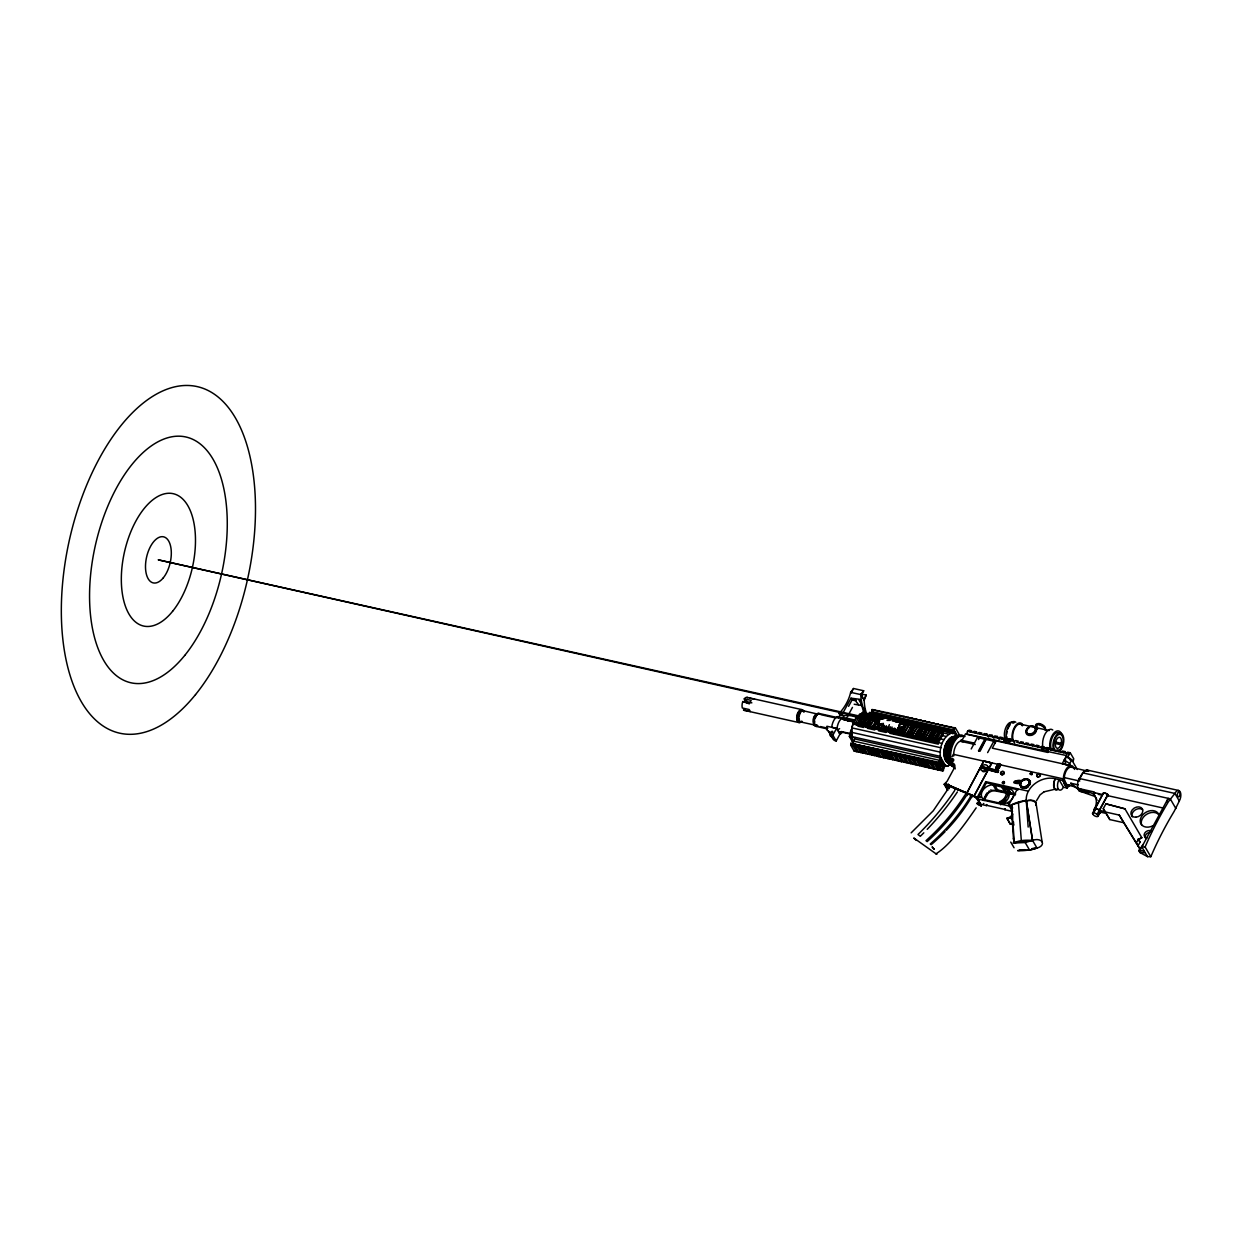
<?xml version="1.0" encoding="UTF-8"?>
<svg xmlns="http://www.w3.org/2000/svg" width="1243" height="1243" viewBox="0 0 1243 1243"><rect width="100%" height="100%" fill="white"/><g stroke="black" fill="none" stroke-linecap="round" stroke-linejoin="round"><path stroke-width="1.5" d="M799.917 722.525L802.232 721.639L799 722.571C794.712 719.775 796.81 710.514 801.782 709.598L804.361 711.726L802.605 709.986M817.832 713.435C812.767 714.943 810.995 723.768 815.967 726.363L816.884 726.316L815.828 725.29L799.87 721.779L798.659 717.351L800.601 711.959L803.04 710.685L818.205 714.243L819.572 713.762L818.749 713.389L816.667 713.964L818.749 713.389L854.531 721.375M815.144 725.974L813.761 720.94L816.884 713.933L815.843 714.399M853.242 743.236C848.938 733.121 852.03 715.176 864.258 712.814L953.303 732.686L957.141 735.747M950.926 764.756L946.125 766.185C935.062 758.929 940.438 735.079 953.303 732.686M1080.089 778.724A9.136 4.692 -77.4 0 1 1086.615 770.66L1087.687 771.173L1071.155 767.211A9.136 4.692 -77.4 0 0 1064.288 777.605L1064.63 781.831L1066.199 784.535C1076.889 786.384 1079.825 790.346 1079.297 791.263M860.638 715.719L860.669 713.824L883.773 718.982M901.998 724.607L902.03 722.711M902.34 724.436L902.061 722.09L895.193 721.468M860.669 713.824L854.904 724.436L937.315 742.848L938.372 742.724L943.049 734.131L943.08 732.236L901.828 723.69M1103.194 793.671L1092.504 813.326L1093.56 815.128A3.154 1.321 28.5 0 0 1098.144 816.154L1100.335 812.114L1099.294 810.312A3.154 1.321 28.5 0 0 1094.71 809.286L1094.353 809.209A19.267 14.465 -30.2 0 0 1093.591 794.199L1094.415 792.677L1102.712 794.541M1102.743 793.873L1094.461 810.016M1094.71 809.286L1095.238 810.591M1098.144 816.154L1097.087 814.351A3.154 1.321 28.5 0 0 1092.504 813.326M856.38 751.627L852.916 745.676L852.993 743.842L857.406 751.425L854.174 751.129L850.725 745.178L850.787 743.345L940.05 762.534L943.623 768.671L943.375 770.629L940.112 770.334L936.616 764.336L936.709 762.534L940.252 768.609M860.824 752.605L857.375 746.67L857.437 744.837L861.865 752.419L858.633 752.108L855.168 746.173L855.246 744.339L857.017 747.385M865.299 753.6L861.85 747.664L861.927 745.831L866.34 753.429L863.046 753.103L859.581 747.167L859.659 745.334L863.186 751.394M869.851 754.656L866.371 748.674L866.433 746.841L870.861 754.439L867.598 754.159L864.118 748.177L864.18 746.344M895.939 753.429L895.877 755.262L899.357 761.244L900.352 761.027L876.719 756.195L873.239 750.213L873.301 748.379L877.713 755.962L872.135 755.169L868.655 749.187L868.733 747.354M874.388 755.666L870.892 749.684L870.97 747.851L875.383 755.449M878.91 756.692L875.429 750.71L875.507 748.861L879.92 756.459M883.509 757.717L880.028 751.735L880.091 749.886L884.519 757.484L881.24 757.205L877.76 751.223L877.838 749.389L879.593 752.419M887.984 758.712L884.503 752.73L884.565 750.896L888.978 758.479L885.777 758.214L882.297 752.233L882.375 750.399L885.902 756.474M892.552 759.737L889.071 753.755L889.149 751.922L893.562 759.504L890.314 759.224L886.834 753.258L886.896 751.409M897.089 760.747L893.608 754.765L893.67 752.932L898.083 760.514L894.789 760.234L891.309 754.252L891.386 752.419M902.62 761.524L901.626 761.757L898.145 755.775L898.207 753.942L902.62 761.524L922.99 766.076L921.218 763.047M906.178 762.782L902.698 756.801L902.76 754.952L907.188 762.549L903.956 762.27L900.476 756.303L900.538 754.454M910.777 763.808L907.297 757.826L907.359 755.977L911.787 763.575L908.509 763.311L905.013 757.313L905.09 755.48M915.221 764.802L911.74 758.82L911.803 756.971L916.231 764.569L913.015 764.305L909.519 758.323L909.596 756.474M919.773 765.812L916.277 759.83L916.355 757.997L920.768 765.579L917.505 765.315L914.025 759.318L914.087 757.484M938.869 769.619L937.875 769.868L934.394 763.87L934.456 762.037L938.869 769.619L926.486 767.319L922.99 761.322L923.067 759.489L927.48 767.086L921.995 766.309L918.515 760.328L918.577 758.494M924.264 766.822L920.783 760.825L920.845 758.991L925.258 766.589M928.785 767.832L925.289 761.835L925.351 760.001L929.78 767.599M933.322 768.842L929.826 762.86L929.904 761.011L934.316 768.609L931.007 768.329L927.511 762.332L927.589 760.498M937.875 769.868L935.637 769.37L932.141 763.373L932.219 761.539M1020.534 782.515C1024.667 777.124 1003.614 783.525 1020.301 783.618A5.05 3.791 -30.2 0 0 1023.005 787.378A5.05 3.791 -30.2 0 0 1028.66 785.094L1030.121 784.504L1030.105 783.059M895.411 721.826L902.371 722.54M901.02 723.084L902.061 722.09M942.365 770.846L938.869 764.833L940.05 762.534M1007.094 818.702L1007.141 818.003A5.578 4.071 -48.5 0 0 1012.719 813.73L1012.222 819.696A6.231 3.667 -39.6 0 0 1007.094 818.702L1010.248 824.125A6.231 5.392 -14.9 0 1 1013.542 824.435M1010.248 824.125L1007.141 818.003M909.767 728.196L911.414 725.166L905.65 735.778L908.12 731.226M907.949 734.442L907.778 736.244L913.543 725.632L907.949 734.442L905.821 733.976M910.031 734.908L909.86 736.711L915.625 726.098L914.584 726.534L910.031 734.908L912.098 735.374L917.707 726.565L911.942 737.177L912.098 735.374M919.836 727.046L914.071 737.658L918.189 730.076M920.892 727.947L916.184 738.124L921.949 727.512L910.373 725.601M918.422 736.788L918.266 738.591L924.031 727.978L922.974 728.414L918.422 736.788L920.55 737.254L926.144 728.445L920.379 739.057L920.55 737.254M922.617 737.721L922.461 739.523L928.226 728.911L927.169 729.346L922.617 737.721L924.761 738.202L930.37 729.392L924.606 740.005L924.761 738.202M932.452 729.859L926.688 740.471L931.629 731.381M929.003 739.15L928.847 740.952L934.612 730.34L929.003 739.15L926.843 738.668M931.178 739.632L931.007 741.434L936.771 730.822L935.73 731.257L931.178 739.632L933.275 740.098L938.869 731.288L933.105 741.9L933.275 740.098M997.803 767.568L997.135 770.303C992.163 767.009 1004.95 759.287 997.337 766.822M996.156 769.355L997.461 769.448L998.362 766.558L997.399 766.341M867.614 725.415L867.428 727.233L873.192 716.621L872.151 717.056L867.614 725.415L869.712 725.896L875.305 717.102L869.541 727.714L869.712 725.896M877.434 717.568L871.685 728.18L873.332 725.151M873.938 726.829L873.767 728.647L879.531 718.034L873.938 726.829L871.856 726.363M879.749 720.629L875.942 729.144L879.236 723.069M879.997 724.436L878.009 729.594L881.303 723.535M883.089 723.255L880.184 730.092L883.478 724.016M884.286 725.399L882.297 730.558L884.767 726.005M886.414 725.865L884.426 731.039L886.896 726.487M889.382 724.653L886.477 731.49L888.947 726.937M890.656 726.813L888.667 731.972L890.314 728.942M890.749 732.453L890.936 730.635L888.838 730.169M892.847 732.919L893.018 731.102L895.162 731.568L894.991 733.386M900.01 727.031L897.104 733.867L899.575 729.315M899.404 732.515L899.233 734.333L904.997 723.721L899.404 732.515L897.291 732.049M901.579 733.013L901.408 734.831L907.172 724.218L906.116 724.638L901.579 733.013L903.661 733.479L909.255 724.685L903.49 735.297L903.661 733.479M895.333 728.864L893.111 729.936M983.85 803.584L983.368 803.6M1002.511 783.106C1005.028 779.175 1004.453 785.7 1002.324 782.484C1005.043 778.74 1005.323 786.213 1002.355 782.997M1008.99 803.351L1007.809 803.522L1009.207 803.584M1030.4 774.187L1032.265 773.053M898.285 728.118L896.467 731.474L897.26 733.805L896.187 733.929L890.594 732.686L892.163 727.062M935.404 740.533L935.218 742.382L940.967 731.77L939.957 732.143L935.404 740.533L937.502 740.999L943.08 732.236M937.315 742.848L937.502 740.999M1004.282 739.057L1005.571 738.342L1003.691 741.061L1003.94 739.103L1005.354 738.233L1013.045 739.973L1014.785 742.972M1009.891 740.315L1009.3 742.32L1009.953 739.694C1013.356 740.408 1004.779 740.005 1003.94 739.103M1042.395 747.354L1049.014 748.395L1047.352 751.223L1041.743 749.98L1042.395 747.354L1049.232 748.504L1045.223 748.177M844.789 718.563L842.257 714.212L851.004 698.178L859.985 699.327L863.326 710.98L856.971 724.902L862.72 714.29L861.679 714.725M998.067 767.428C996.513 770.147 1003.909 764.041 997.88 764.336M859.286 723.488L859.068 725.368L864.833 714.756L863.792 715.191L859.286 723.488L861.337 723.939L866.884 715.222L861.135 725.834L861.337 723.939M863.403 724.405L863.201 726.285L868.966 715.673L867.909 716.108L863.403 724.405L865.532 724.871L871.079 716.154L865.314 726.767L865.532 724.871M996.171 770.101L997.259 768.065C994.447 767.506 998.533 765.377 996.964 768.003M873.456 714.616L871.669 711.54L871.918 709.582L874.994 709.846L873.969 710.048M954.08 729.952L955.339 727.776L958.835 733.774L958.741 735.576L957.654 736.089L954.08 729.952L871.669 711.54M1041.743 749.98L1042.333 747.975M1047.352 751.223L1048.004 748.612M1013.402 838.435L1014.148 840.548L1013.231 843.065L1025.18 842.536L1032.56 840.439A6.728 4.273 -8.9 0 1 1042.1 841.884L1035.932 802.45M1073.16 761.462L1073.734 758.774L1070.239 752.776L1067.659 752.201L1066.152 753.289M970.053 731.832L971.56 730.744L969.027 730.169L967.52 731.257L966.681 734.318L1047.989 752.466M1070.239 752.776L1067.892 756.925L1066.587 756.63M1060.838 744.728L1061.242 743.33A5.64 2.89 -77.4 0 0 1059.937 737.394A5.64 2.89 -77.4 0 0 1055.96 740.844L1055.556 742.257A5.64 2.89 -77.4 0 0 1056.861 748.177A5.64 2.89 -77.4 0 0 1060.838 744.728L1055.214 743.469M913.916 838.062L935.995 853.786C950.103 845.24 965.5 823.239 976.175 807.826M1014.832 781.629L1021.093 782.018L1021.125 781.132A5.05 3.791 -30.2 0 1 1026.78 778.848A5.05 3.791 -30.2 0 1 1029.468 782.608L1029.686 782.981A5.05 3.791 -30.2 0 0 1026.998 779.237A5.05 3.791 -30.2 0 0 1021.342 781.521L1021.311 781.21A4.786 3.589 -30.2 0 1 1026.128 779.004A4.786 3.589 -30.2 0 1 1029.266 781.614L1029.841 783.82L1027.386 785.483A4.786 3.589 -30.2 0 1 1022.367 786.664A4.786 3.589 -30.2 0 1 1020.332 783.23L1021.125 781.132M911.15 832.857L933.229 810.824L947.29 790.097M866.682 713.917A71.721 53.806 -30.2 0 1 864.18 700.353L866.2 695.101L861.135 693.967M1036.444 800.834L1040.034 794.883L1044.027 791.822M981.38 767.879L981.053 768.687L980.634 767.956L997.787 772.416L998.424 770.489L981.597 766.729L980.913 767.537L997.787 772.416M977.806 804.47L981.286 805.992L976.423 797.043L946.684 784.426L949.186 788.715M1150.8 856.738A374.283 280.794 -30.2 0 1 1174.169 811.353L1179.312 801.02A6.65 3.418 -77.4 0 0 1180.12 791.667A6.65 3.418 -77.4 0 0 1174.899 793.438L1168.498 801.611A374.283 280.794 -30.2 0 0 1145.114 846.98L1150.8 856.738L1147.507 856.645L1139.893 852.496L1138.837 850.694L1143.14 844.463M1020.301 783.618L1020.783 781.94M950.538 785.638C946.778 786.524 948.642 787.876 950.382 785.933A1.849 1.383 -30.2 0 0 949.434 786.244L949.264 786.353M952.045 756.832L953.365 754.33L1063.573 778.941L1068.001 786.539L1067.178 788.046L1063.464 787.223A6.65 3.418 -77.4 0 1 1058.244 788.979A6.65 3.418 -77.4 0 1 1059.052 779.641L1063.464 787.223M851.082 693.019L853.537 688.498L863.683 690.766L861.228 695.288M853.537 688.498L850.647 692.335A47.296 35.488 -30.2 0 1 839.134 713.529L839.973 714.974L838.295 718.081L837.44 716.636A10.084 5.158 -77.7 0 0 831.707 727.31L837.005 728.476L840.268 734.069A11.187 5.718 -77.7 0 0 842.77 731.754M836.213 740.983L832.857 735.203L836.555 728.398L826.937 726.254A5.096 3.822 -30.2 0 0 828.444 731.117L832.81 738.513A6.091 4.568 -30.2 0 0 836.213 740.983L839.911 734.178L836.555 728.398M844.96 719.946L846.017 718.019L854.966 720.023M847.338 716.854L852.465 707.391M863.761 699.623L866.2 695.101M855.153 737.487L853.226 741.03L939.537 760.312L943.965 767.894L945.333 765.362L940.92 757.779L939.537 760.312M853.009 743.081L854.267 740.781M872.726 711.773L871.483 714.072L951.765 732.018L953.008 729.719L955.696 734.318M874.963 722.121L876.61 719.091M895.815 731.878L898.285 727.326M897.772 728.32L896.187 733.929M938.869 739.616L937.315 742.491L938.279 744.122L889.724 733.277M952.837 733.852L954.204 731.319L869.494 712.394L868.608 714.026L953.334 732.95M961.989 740.362L965.562 733.79L1066.618 755.589L1062.206 763.715L992.287 748.162L996.358 740.673M947.694 790.33L944.167 784.271L947.119 781.257L954.795 767.102A5.516 4.133 -30.2 0 0 951.75 762.782L950.553 762.208L954.096 768.267M947.865 789.833L944.944 784.815L945.768 783.308L948.689 788.311M971.218 748.954L977.418 737.534L993.825 741.201L994.99 743.205M978.567 739.538L979.95 737.006M979.298 751.005L985.621 739.367M987.626 752.621L993.825 741.201M983.928 760.84L966.868 793.003L983.928 760.84L991.961 763.062L985.823 761.679M980.851 768.329L981.69 766.76M991.759 762.689L974.015 796.126L992.023 762.969M976.796 803.646L981.38 805.417L976.967 797.835L985.746 781.661L1028.427 791.201M985.746 781.661L986.383 782.748L977.604 798.923L1009.363 806.023M996.435 767.894L996.979 766.869M998.347 768.003L998.89 766.993M983.835 798.721L986.895 793.018M983.275 800.197L983.648 799.498A9.773 7.334 -30.2 0 1 982.7 790.424A9.773 7.334 -30.2 0 1 992.986 784.83L1008.182 788.668A9.183 6.883 -30.2 0 1 1013.309 796.949A9.183 6.883 -30.2 0 1 1002.184 803.646L1001.811 804.33M984.021 800.57L989.288 790.874M986.802 804.92L986.445 805.604L986.6 804.563M1007.203 794.246A9.012 6.759 -30.2 0 0 1004.22 790.33L1002.713 787.534L1007.793 789.942A11.001 8.25 -30.2 0 1 1003.614 800.71L999.512 802.931M1003.241 787.642L1002.433 788.031M1003.909 790.564L1002.713 787.534M998.968 802.823L999.527 801.797A9.012 6.759 -30.2 0 0 1005.975 795.132A9.012 6.759 -30.2 0 0 1003.179 788.513L1007.793 789.942C1009.969 788.606 993.141 785.809 1008.135 789.445M1004.965 809.752L1005.136 808.696L1004.965 809.752L1012.517 811.43L1008.741 804.936L1017.52 788.761M1066.447 764.663L1062.206 763.73L1063.651 764.01A4.879 2.035 28.5 0 0 1064.132 760.685L1066.245 756.801A5.283 2.206 28.5 0 1 1071.73 759.893L1077.324 769.51M1062.734 763.839L1070.674 765.61L1069.617 763.792L1071.73 759.893M1067.178 788.046L1062.749 780.464L1063.573 778.941M1088.821 793.065L1079.452 790.983L1094.912 796.452L1093.327 793.749L1094.291 791.993L1078.38 788.435L1079.981 791.092M1092.675 814.149L1094.881 810.11L1094.353 809.209M1097.087 814.351L1107.777 794.681A3.154 1.321 28.5 0 0 1103.768 793.22M1094.26 809.069A3.651 1.523 28.5 0 1 1099.558 810.25L1108.041 794.634A3.651 1.523 28.5 0 0 1102.976 793.127M1097.973 815.33L1100.164 811.291M1103.256 808.68L1105.384 811.99L1119.306 815.097L1140.841 850.414L1123.719 822.695L1109.797 819.572L1103.256 808.68L1105.897 803.833L1124.946 808.836L1141.835 837.735L1138.557 839.646M1136.428 842.816L1138.339 839.289L1141.835 837.735M1138.106 845.706L1140.033 842.179L1138.339 839.289M848.581 706.335L852.061 699.98L855.759 700.819L857.017 702.979M1007.887 789.072L1009.875 791.807L1008.834 791.744A11.001 8.25 -30.2 0 1 1004.67 802.512L1000.553 804.734M863.683 690.766L860.793 694.604A71.721 53.806 -30.2 0 0 866.122 714.29M948.316 783.96L947.244 785.358L944.944 784.815M944.167 784.271L976.268 797.12L948.021 784.753L951.283 786.741M1082.373 774.373L1079.219 778.475A8.546 4.382 -77.4 0 0 1077.588 786.664L1078.504 789.911L1080.369 791.434A8.546 4.382 -77.4 0 0 1081.503 791.387M956.085 788.777C962.237 792.475 955.012 785.669 954.608 790.641A235.502 176.677 -30.2 0 1 917.987 834.504L920.302 836.29A240.893 180.717 -30.2 0 0 923.798 832.826M966.324 793.407L964.723 795.411A191.453 143.644 -30.2 0 1 926.004 840.688L927.169 841.589A193.551 145.213 -30.2 0 0 966.106 796.079C970.457 794.277 963.807 792.024 967.707 794.059M946.343 830.324A161.248 120.975 -30.2 0 0 970.83 798.301C974.155 795.769 970.721 794.153 969.804 797.82A173.243 129.971 -30.2 0 1 930.261 843.981L931.178 844.681A161.248 120.975 -30.2 0 0 945.146 831.567M1020.969 782.531L1021.093 782.406A4.754 3.574 -30.2 0 0 1025.397 786.99A4.754 3.574 -30.2 0 0 1028.66 780.34M800.865 722.028L801.782 721.126M935.901 853.879L936.911 854.252M916.231 840.408L914.056 838.279M961.46 740.238L960.311 741.201A10.767 5.531 -77.4 0 0 953.707 756.008M1029.857 745.178L1031.333 744.06L1033.943 744.635L1032.467 745.769M1035.015 746.344L1036.507 745.21L1039.055 745.784L1037.563 746.903M1040.189 747.494L1041.665 746.359L1044.26 746.95L1042.784 748.068M1045.332 748.643L1046.824 747.509L1049.418 748.1L1047.942 749.218M1050.49 749.793L1051.966 748.659L1054.608 749.249L1053.116 750.384M1055.68 750.958L1057.156 749.824L1059.813 750.415L1058.337 751.549M1060.994 752.139L1062.47 751.005L1065.049 751.58L1066.789 754.579M1063.557 752.714L1065.049 751.58M982.902 734.706L984.394 733.588L986.973 734.162L988.713 737.146M985.497 735.281L986.973 734.162M988.123 735.856L989.599 734.753L992.178 735.312L993.918 738.311M990.687 736.431L992.178 735.312M993.359 737.037L994.851 735.918L997.383 736.477L999.123 739.476M995.892 737.596L997.383 736.477M998.564 738.202L1000.056 737.083L1002.65 737.658L1004.391 740.657M1001.159 738.777L1002.65 737.658M1003.785 739.367L1005.261 738.249M1008.974 740.517L1010.466 739.399M1013.045 739.973L1011.553 741.092L967.52 731.257M1014.117 741.667L1015.609 740.548L1018.235 741.139L1016.743 742.257L1068.731 753.864M1019.353 742.832L1020.845 741.729L1023.44 742.304L1021.964 743.423M1024.636 744.013L1026.128 742.894L1028.676 743.469L1027.184 744.588M972.647 732.407L974.155 731.335L976.672 731.909L975.165 732.966M977.713 733.541L979.22 732.469L981.815 733.044L980.307 734.116M852.014 735.887L850.181 735.234L852.139 734.271M837.394 729.843L839.615 728.662M839.072 732.733L841.309 731.552L850.01 733.494M878.832 720.381L158.203 559.832L878.677 721.158M843.593 719.231L842.086 718.128A10.084 5.158 -77.7 0 0 837.005 728.476M1044.011 791.822L1053.396 789.631M1010.745 842.07L1014.055 847.757M880.665 718.967L881.707 718.532M887.02 720.381L890.19 720.427M999.419 767.102L998.362 766.558M950.475 765.377L951.516 764.973M815.035 715.191L815.967 714.834M1036.134 804.874A6.728 4.273 -8.9 0 0 1028.194 800.399L1026.392 801.005L1032.56 840.439L1036.973 848.037L1029.592 850.119L1017.644 850.647L1024.667 849.699M1014.319 842.661A24.394 14.217 2.1 0 1 1021.326 840.61A35.659 21.084 11.1 0 1 1032.56 840.439L1014.319 842.661L1011.631 804.827L1026.252 800.414L1032.513 840.175M851.797 731.381L850.958 729.936L849.373 736.462L850.927 737.658L852.714 737.208M1036.149 805.402A6.728 4.117 -1.9 0 0 1028.21 800.554L1026.392 801.005A20.494 15.367 -30.2 0 1 1028.054 791.822L1029.857 788.839A20.494 15.367 -30.2 0 1 1055.338 778.802L1062.749 780.464M814.305 716.279L815.144 716.077M798.192 722.199L799.87 721.779M922.663 720.924L925.786 721.158L924.792 721.391M926.874 721.857L929.95 722.074L928.956 722.323M931.085 722.804L934.192 723.038L933.198 723.271M935.28 723.737L938.387 723.97L937.393 724.203M939.459 724.669L942.614 724.918L941.619 725.151M943.701 725.617L946.855 725.865L945.861 726.098M948.021 726.58L951.113 726.813L950.118 727.046M908.509 763.311L909.503 763.062M913.015 764.305L914.009 764.072M917.505 765.315L918.515 765.082M921.995 766.309L922.99 766.076M926.486 767.319L927.48 767.086M931.007 768.329L932.001 768.096M935.637 769.37L936.632 769.122M884.441 712.379L887.549 712.627L886.554 712.845M888.683 713.327L891.79 713.56L890.78 713.793M892.956 714.29L896.017 714.507L895.022 714.741M897.197 715.222L900.32 715.471L899.31 715.704M901.439 716.17L904.5 716.403L903.49 716.636M905.665 717.118L908.773 717.366L907.763 717.584M909.86 718.05L912.999 718.299L911.989 718.532M914.118 719.013L917.241 719.246L916.246 719.479M918.422 719.961L921.498 720.21L920.504 720.427M867.598 754.159L868.608 753.926M872.135 755.169L873.145 754.952L871.374 751.906M876.719 756.195L877.713 755.962M881.24 757.205L882.25 756.971M885.777 758.214L886.787 757.997M890.314 759.224L891.324 759.007M894.789 760.234L895.799 760.001M903.956 762.27L904.951 762.052M1008.477 740.036L1009.471 739.803M1044.384 748.472L1045.394 748.239M1046.528 748.954L1047.538 748.721M896.467 731.474L890.641 729.859L890.672 732.065L891.728 731.941L890.594 732.686M952.216 727.512L955.339 727.776M940.112 770.334L943.375 770.629M854.174 751.129L873.145 754.952M1014.614 781.412L1020.829 782.624A5.065 3.791 -30.2 0 0 1024.76 787.642A5.065 3.791 -30.2 0 0 1029.763 781.505A5.065 3.791 -30.2 0 0 1022.414 780.853M797.524 721.391L799.28 721.08M876.082 710.514L879.174 710.794L878.133 710.965M880.215 711.431L883.353 711.726L882.328 711.913M858.633 752.108L859.659 751.937M863.046 753.103L864.071 752.916M1024.574 849.668L1019.26 850.367A29.21 16.874 6.4 0 0 1027.122 850.274L1028.645 850.103A29.21 16.874 6.4 0 0 1036.973 848.037A6.728 4.273 -8.9 0 0 1042.1 841.884M854.904 724.436L855.976 724.312M797.043 720.225L798.861 720.054M801.409 722.074L799 722.571L744.277 710.359M796.794 718.78L798.659 718.78M1068.219 785.918L1068.871 785.685A3.931 0.979 -67.5 0 0 1069.306 785.203M1145.114 846.98L1141.835 846.887L1138.837 850.694L1144.135 850.865M1139.893 852.496L1145.191 852.667M1020.083 783.245A5.05 3.791 -30.2 0 0 1022.787 786.99A5.05 3.791 -30.2 0 0 1028.427 784.706L1030.074 783.851L1029.577 782.872M796.794 717.149L798.659 717.351M854.174 704.237L862.191 705.589L858.835 699.809M984.534 799.233A9.773 7.334 -30.2 0 1 996.156 790.253L1011.336 794.091A9.183 6.883 -30.2 0 1 1014.987 795.489M949.201 785.716L950.771 786.042M797.043 715.455L798.876 715.844M837.44 716.636L842.754 717.786M1020.146 724.079L1049.17 730.573M850.647 692.335L860.793 694.604L864.18 700.353M1053.769 741.651L1061.242 743.33M1004.344 738.451L1010.963 739.492M871.918 709.582L954.329 727.994M1003.691 741.061L1009.627 742.273M1042.085 749.933L1047.694 751.192M861.896 712.954L950.942 732.842M892.241 720.878L894.416 721.36M859.457 714.228L880.293 718.889M901.128 723.535L908.711 725.228M922.974 728.414L948.502 734.116M943.049 734.131L941.976 733.898L942.94 735.545M942.349 735.592L946.141 736.446M960.932 740.129L974.574 743.174M839.134 713.529L842.257 714.212M1063.216 763.948L1070.674 765.61M975.227 744.541L960.311 741.201L963.123 741.729M839.973 714.974L843.096 715.657A29.646 22.234 -30.2 0 1 858.183 718.097M1087.097 770.038L1178.582 790.47M940.221 738.808L944.012 739.647M747.059 697.37L801.782 709.598L803.77 711.027M749.607 698.146L754.765 699.296M820.97 714.694L835.855 718.019M843.298 719.681L852.605 721.748M855.106 722.571L857.157 723.038M876.129 727.326L878.18 727.776M880.355 728.274L882.468 728.74M884.596 729.221L886.647 729.672M914.242 735.856L916.355 736.322M751.86 702.854L744.977 701.316L744.277 698.83L751.16 700.368L749.669 703.103L742.786 701.565A6.635 3.418 -77.4 0 0 742.32 707.997L749.203 709.535L750.337 711.509L743.454 709.971A6.635 3.418 -77.4 0 0 745.194 710.297M853.257 723.644L942.287 743.532M890.33 732.127L897.26 733.805M863.59 727.45L857.981 726.192L857.033 724.545M867.319 728.274L874.792 729.952M878.521 730.775L885.995 732.453M749.374 703.864L742.786 701.565M852.03 727.916L941.06 747.804M1064.288 777.605L1079.763 781.055M998.549 763.823L999.885 764.119M998.3 763.948L1000.786 764.678M997.787 764.538L1000.335 765.517M997.678 764.74L999.698 765.191M851.393 732.298L940.438 752.186M997.554 764.958L999.574 765.408M997.445 765.16L999.465 765.61M997.337 765.362L999.356 765.812M997.197 765.766L999.061 766.185M820.38 726.549L827.822 728.212M997.274 766.185L998.595 766.48M996.498 766.636L997.601 766.698M1064.63 781.831L1066.323 784.551M1072.414 785.918L1070.829 783.214L1078.24 784.877M827.263 728.895L815.967 726.363L814.305 725.011M840.454 731.832L851.75 734.364M998.782 767.273L999.636 767.475M996.28 767.04L997.259 768.065M996.218 767.521L997.601 767.941M998.222 768.283L999.077 768.485M851.393 736.509L940.438 756.397M996.498 769.246L997.461 769.448M981.908 767.117L981.488 766.387L988.045 768.485M854.423 738.855L940.718 758.121M981.053 767.18L998.642 770.846M1163.215 808.043L1107.295 795.551L1107.824 796.468M1078.504 789.911L1083.989 791.138M1098.268 794.324L1101.578 795.069M850.787 743.345L938.962 763.047M944.696 765.191L948.487 766.03M850.725 745.178L852.916 745.676M855.168 746.173L857.375 746.67M859.581 747.167L861.85 747.664M864.118 748.177L866.371 748.674M868.655 749.187L870.892 749.684M873.239 750.213L875.429 750.71M877.76 751.223L880.028 751.735M882.297 752.233L884.503 752.73M886.834 753.258L889.071 753.755M891.309 754.252L893.608 754.765M895.877 755.262L898.145 755.775M900.476 756.303L902.698 756.801M905.013 757.313L907.297 757.826M909.519 758.323L911.74 758.82M914.025 759.318L916.277 759.83M918.515 760.328L920.783 760.825M922.99 761.322L925.289 761.835M927.511 762.332L929.826 762.86M932.141 763.373L934.394 763.87M936.616 764.336L938.869 764.833M1124.946 808.836L1105.897 803.833M942.489 768.423L943.623 768.671M899.357 761.244L901.626 761.757M986.383 782.748L1018.141 789.849M1099.294 810.312L1104.934 811.57M1105.99 813.373L1100.335 812.114A3.154 1.321 28.5 0 1 1099.216 812.596M997.01 789.833L1015.702 794.013M1014.614 794.712L990.578 789.973M975.91 797.602L976.967 797.835M1008.741 804.936L1011.274 805.495L1012.548 807.67M983.648 799.498L1002.184 803.646M986.227 805.246L1004.764 809.395M980.758 804.345L986.445 805.604M985.715 761.571L991.961 763.062M853.055 721.686L843.142 719.262L842.257 717.755M979.795 804.019L977.573 803.366A2.75 1.057 31.6 0 0 978.878 802.45M1029.468 782.608L1030.323 783.432M797.524 713.793L799.28 714.383M1077.883 788.28L1093.327 793.749M895.162 728.616L893.189 730.092M952.511 759.566L950.786 760.871M946.684 784.426L976.283 797.385M977.153 803.164L981.286 805.992M798.192 712.286L799.87 713.062M864.258 712.814L866.387 713.793M971.482 795.738L972.508 796.219M799.016 711.043L800.601 711.959M977.418 802.714L980.696 804.718L975.739 797.043L973.953 796.514A2.206 0.855 31.6 0 1 976.47 798.301M799.933 710.141L801.409 711.167M1070.829 783.214L1077.712 788.559M1030.369 774.249L1031.861 774.731L1032.374 773.037M950.693 760.685C953.987 757.407 949.139 763.062 952.604 759.535M800.88 709.644L802.248 710.732A5.842 2.999 -77.4 0 1 802.931 711.416M816.667 724.855L817.832 725.819M1099.558 810.25L1100.785 812.332A3.651 1.523 28.5 0 1 1099.48 812.891M813.714 724.296L814.476 725.182M828.444 731.117L829.438 732.733A6.091 4.568 -30.2 0 0 832.857 735.203M832.81 738.513L831.816 736.897A5.096 3.822 -30.2 0 1 829.765 734.023M1138.168 839.009L1140.033 842.179M1179.312 801.02L1174.899 793.438L1083.414 773.006A6.65 3.418 -77.4 0 1 1088.65 771.235M1175.894 808.556L1170.222 798.798L1079.219 778.475L1079.856 779.563M1147.507 856.645L1141.835 846.887L1168.187 798.348A8.546 4.382 -77.4 0 0 1166.804 802.356M1119.306 815.097L1123.719 822.695M1094.415 792.677L1094.943 793.578M1105.384 811.99L1109.797 819.572M1099.651 810.389L1100.692 812.192M1074.667 769.417L1072.818 766.232A10.767 5.531 -77.4 0 0 1063.557 776.487A10.767 5.531 -77.4 0 0 1070.005 785.762M999.683 766.713L997.243 765.533L997.663 766.263M1008.182 788.668L1011.336 794.091M1006.737 788.124L1009.891 793.547M1002.122 786.71L1005.276 792.133M994.711 785.048L997.865 790.47M992.986 784.83L996.156 790.253M1002.526 801.455L1003.583 803.258M1025.18 842.536L1029.592 850.119M954.204 731.319L956.861 735.872M976.423 797.043L981.069 805.013M951.75 762.782L955.292 768.858M943.748 766.123L940.174 759.97L938.916 762.27L941.604 766.884M947.648 785.219L949.419 788.264M888.667 754.454L890.439 757.484M855.122 698.986L855.961 700.431L851.843 699.623L851.004 698.178M857.654 703.32L858.493 704.765M846.017 718.019L847.695 720.909M850.927 737.658L853.444 741.993M849.373 736.462L852.729 742.257L852.589 740.781M803.273 710.778L803.755 711.944M861.461 693.501L862.704 697.82M864.305 708.448L865.268 711.773M861.461 693.749L862.285 697.09M1028.163 827.061L1026.252 800.414A24.658 15.537 -9.7 0 0 1018.39 802.155L1021.326 840.61M1013.48 821.872L1013.713 825.383M1013.527 839.507L1011.243 804.998A34.788 21.551 -3.8 0 0 1011.429 805.682M744.277 698.83A6.635 3.418 -77.4 0 1 747.882 697.758M799.979 721.748A5.842 2.999 -77.4 0 1 798.457 721.468M797.447 719.728A5.842 2.999 -77.4 0 1 798.457 712.736M816.946 725.539A5.842 2.999 -77.4 0 1 815.408 725.259M814.818 724.545A5.842 2.999 -77.4 0 1 814.196 722.245M814.196 720.816A5.842 2.999 -77.4 0 1 814.818 717.848M815.408 716.527A5.842 2.999 -77.4 0 1 816.946 714.647M817.474 725.663A5.842 2.999 -77.4 0 1 815.936 725.368M814.724 722.369A5.842 2.999 -77.4 0 1 814.724 720.94M815.346 717.972A5.842 2.999 -77.4 0 1 815.936 716.652M816.667 715.548A5.842 2.999 -77.4 0 1 817.474 714.756M747.369 701.767A3.356 1.725 -77.4 0 1 747.494 703.32M744.977 701.316A3.356 1.725 -77.4 0 1 746.794 700.772M851.999 737.581A13.533 6.945 -77.4 0 1 857.872 717.04M945.115 757.919A10.612 5.454 -77.4 0 1 944.696 747.074A10.612 5.454 -77.4 0 1 950.475 739.15M950.336 762.782A13.393 6.883 -77.4 0 1 944.229 750.228A13.393 6.883 -77.4 0 1 954.111 736.695M951.175 762.953A13.393 6.883 -77.4 0 1 947.663 762.301M946.311 760.685A13.393 6.883 -77.4 0 1 951.175 737.985M951.159 764.896A14.776 7.582 -77.4 0 1 946.793 749.047A14.776 7.582 -77.4 0 1 957.343 736.011M953.101 766.185A15.615 8.017 -77.4 0 1 948.968 747.447A15.615 8.017 -77.4 0 1 961.569 736.555M962.75 736.431A16.004 8.219 -77.4 0 0 949.854 747.602A16.004 8.219 -77.4 0 0 954.08 766.807A16.423 8.437 -77.4 0 1 952.418 764.756M954.158 766.434A15.615 8.017 -77.4 0 1 952.231 765.517M950.646 763.637A15.615 8.017 -77.4 0 1 950.662 745.769A15.615 8.017 -77.4 0 1 960.699 735.887M950.646 758.308A16.423 8.437 -77.4 0 1 955.059 740.61A16.423 8.437 -77.4 0 1 965.019 736.524M953.008 766.511A16.423 8.437 -77.4 0 1 951.361 745.722A16.423 8.437 -77.4 0 1 963.962 736.291M953.148 766.123A16.004 8.219 -77.4 0 1 951.548 745.878A16.004 8.219 -77.4 0 1 963.822 736.679M953.179 765.797A15.227 7.815 -77.4 0 1 948.689 749.467A15.227 7.815 -77.4 0 1 959.549 736.042M954.22 765.439A15.227 7.815 -77.4 0 1 947.617 749.234A15.227 7.815 -77.4 0 1 960.373 736.679M950.382 764.274A14.776 7.582 -77.4 0 1 948.316 747.4A14.776 7.582 -77.4 0 1 958.4 736.244M951.252 764.445A14.326 7.349 -77.4 0 1 946.42 754.548A14.326 7.349 -77.4 0 1 951.252 739.585M953.226 737.643A14.326 7.349 -77.4 0 1 955.277 736.571M950.196 764.212A14.326 7.349 -77.4 0 1 945.954 748.845A14.326 7.349 -77.4 0 1 956.193 736.213M950.289 763.73A13.828 7.101 -77.4 0 1 948.58 762.938M947.197 761.26A13.828 7.101 -77.4 0 1 946.638 747.136A13.828 7.101 -77.4 0 1 954.173 736.819M951.144 763.373A13.828 7.101 -77.4 0 1 944.633 752.201A13.828 7.101 -77.4 0 1 953.117 736.571M1005.727 799.637A9.012 6.759 -30.2 0 1 1002.076 802.885M1057.995 788.699A6.65 3.418 -77.4 0 1 1054.048 786.959A6.65 3.418 -77.4 0 1 1055.338 778.802A6.712 3.325 -79.8 0 0 1053.909 787.565A6.712 3.325 -79.8 0 0 1058.088 789.165M1011.538 823.503A5.578 4.117 -12.5 0 1 1010.901 823.487M1066.416 755.962A12.57 5.236 28.5 0 1 1067.986 757.344M1068.669 758.044A12.57 5.236 28.5 0 1 1069.26 758.743M1069.788 759.426A12.57 5.236 28.5 0 1 1070.223 760.11M1012.501 808.307A34.788 21.551 -3.8 0 1 1011.895 807.018M957.374 791.946A240.893 180.717 -30.2 0 1 927.216 829.314M1011.631 804.827A23.617 14.714 -4.8 0 1 1018.39 802.155M1028.427 780.169A5.065 3.791 -30.2 0 1 1030.136 782.531M1021.482 787.068A5.065 3.791 -30.2 0 0 1027.029 787.332A4.754 3.574 -30.2 0 1 1022.569 787.58M1004.235 773.208A1.896 1.429 -30.2 0 1 1004.08 773.612M1003.8 773.985A1.896 1.429 -30.2 0 1 1001.656 774.777M1028.66 779.889A5.438 4.086 -30.2 0 1 1030.478 782.422M1028.334 786.819A5.438 4.086 -30.2 0 1 1021.187 787.301M987.563 766.309A3.791 2.843 -30.2 0 1 988.123 767.677M987.191 770.054A3.791 2.843 -30.2 0 1 985.637 771.235M984.72 771.561A3.791 2.843 -30.2 0 1 982.902 771.623M981.488 766.387A3.791 2.843 -30.2 0 1 985.777 764.833A3.791 2.843 -30.2 0 1 987.626 767.77M986.771 769.339A3.791 2.843 -30.2 0 1 982.483 770.893A3.791 2.843 -30.2 0 1 980.634 767.956M1003.816 773.55A1.585 1.196 -30.2 0 1 1001.796 774.529M1021.544 781.614A4.754 3.574 -30.2 0 1 1027.868 779.781M1028.318 780.542A4.754 3.574 -30.2 0 1 1029.903 782.764M1065.142 760.514A12.57 5.236 28.5 0 0 1064.319 759.83A4.879 2.035 28.5 0 0 1065.764 760.11M1066.245 756.801A4.879 2.035 28.5 0 1 1067.193 757.842M1064.132 760.685A5.283 2.206 28.5 0 1 1069.617 763.792M1068.576 784.986A9.136 4.692 -77.4 0 1 1066.199 784.535M1094.648 796.002A19.267 14.465 -30.2 0 1 1097.01 800.383M1132.342 816.853A6.324 4.739 -30.2 0 1 1135.045 810.048A6.324 4.739 -30.2 0 1 1142.721 809.846M1141.68 825.057A10.115 7.598 -30.2 0 1 1146.714 814.258A10.115 7.598 -30.2 0 1 1158.802 814.631M1152.603 825.927A10.115 7.598 -30.2 0 1 1140.406 822.617A10.115 7.598 -30.2 0 1 1148.454 811.166A10.115 7.598 -30.2 0 1 1159.253 816.465M1145.875 838.652A4.428 3.325 -30.2 0 1 1145.875 834.737A4.428 3.325 -30.2 0 1 1150.163 832.328M1147.475 837.766A4.428 3.325 -30.2 0 1 1144.819 832.934A4.428 3.325 -30.2 0 1 1151.764 831.443M902.278 726.891A3.48 1.787 -77.4 0 1 899.264 728.46A3.48 1.787 -77.4 0 1 900.041 723.053A3.48 1.787 -77.4 0 1 902.651 724.281M880.37 724.187A3.48 1.787 -77.4 0 1 878.257 722.758A3.48 1.787 -77.4 0 1 879.547 718.252A3.48 1.787 -77.4 0 1 881.877 718.905M901.361 727.87A2.874 1.476 -77.4 0 1 899.31 727.481A2.874 1.476 -77.4 0 1 900.165 723.504A2.874 1.476 -77.4 0 1 902.216 723.892M902.014 726.673A2.874 1.476 -77.4 0 1 901.719 727.326M902.542 726.798A2.874 1.476 -77.4 0 1 900.134 728.243A2.874 1.476 -77.4 0 1 900.46 723.97A2.874 1.476 -77.4 0 1 902.744 724.016M880.867 724.048A3.185 1.631 -77.4 0 1 878.941 722.727A3.185 1.631 -77.4 0 1 880.122 718.609A3.185 1.631 -77.4 0 1 882.25 719.2M879.889 724.172A3.185 1.631 -77.4 0 1 878.739 719.977A3.185 1.631 -77.4 0 1 881.722 719.091M1006.519 739.399A11.125 5.718 -77.4 0 1 1008.446 726.098A11.125 5.718 -77.4 0 1 1015.842 722.214M1013.775 741.698A9.913 5.096 -77.4 0 1 1014.77 728.118A9.913 5.096 -77.4 0 1 1022.367 725.85M1036.553 727.217A5.671 2.362 28.5 0 1 1040.065 724.545A5.671 2.362 28.5 0 1 1045.347 730.433M1051.733 750.182A9.913 5.096 -77.4 0 1 1052.728 736.586A9.913 5.096 -77.4 0 1 1060.326 734.333M1037.346 727.248A4.584 1.911 28.5 0 1 1036.817 726.549M1036.569 725.353A4.584 1.911 28.5 0 1 1040.173 725.089M1041.246 725.555A4.584 1.911 28.5 0 1 1043.965 727.559M1044.757 728.911A4.584 1.911 28.5 0 1 1044.741 729.455M1056.581 751.3A8.701 4.475 -77.4 0 1 1054.903 739.103A8.701 4.475 -77.4 0 1 1062.625 736.804A8.701 4.475 -77.4 0 1 1059.02 750.57M1030.975 726.409A5.687 4.257 -30.2 0 1 1036.18 731.537A5.687 4.257 -30.2 0 1 1027.277 734.768A5.687 4.257 -30.2 0 1 1029.608 726.906M1033.321 727A4.832 3.636 -30.2 0 1 1035.279 731.77A4.832 3.636 -30.2 0 1 1029.126 734.737A4.832 3.636 -30.2 0 1 1027.169 729.967M1027.852 728.988A4.832 3.636 -30.2 0 1 1028.769 728.149M1004.764 738.109A9.913 5.096 -77.4 0 1 1006.473 726.254A9.913 5.096 -77.4 0 1 1013.076 722.804M1054.095 750.71A9.913 5.096 -77.4 0 1 1055.897 735.825A9.913 5.096 -77.4 0 1 1063.573 737.285A9.913 5.096 -77.4 0 1 1059.098 751.658M1007.141 738.637A9.913 5.096 -77.4 0 1 1006.768 736.477M1006.768 734.054A9.913 5.096 -77.4 0 1 1007.141 731.505M1007.84 729.035A9.913 5.096 -77.4 0 1 1010.077 724.933M1012.859 722.851A9.913 5.096 -77.4 0 1 1014.226 722.758M1012.455 740.719A11.125 5.718 -77.4 0 1 1015.034 726.316A11.125 5.718 -77.4 0 1 1022.896 724.887M1037.159 724.762A4.584 1.911 28.5 0 1 1042.395 724.716A4.584 1.911 28.5 0 1 1044.508 728.973M1043.048 747.913A11.607 5.966 -77.4 0 1 1045.052 734.038A11.607 5.966 -77.4 0 1 1052.774 729.983M1036.274 728.755A5.671 2.362 28.5 0 1 1037.579 729.128M1050.164 749.498A11.607 5.966 -77.4 0 1 1053.598 733.448A11.607 5.966 -77.4 0 1 1061.895 735.017M997.57 771.685L998.424 770.489L997.57 771.685M830.806 732.282C832.748 735.701 833.929 728.647 830.806 732.282M892.956 729.206C895.053 733.681 896.327 725.399 892.956 729.206M979.608 797.074L980.976 797.416L979.608 797.074M1030.214 773.581C1032.218 776.844 1032.871 770.225 1030.214 773.581M978.536 750.756L984.907 739.041L986.103 739.321L980.09 751.176L978.536 750.756M932.25 847.058L934.239 849.202L932.25 847.058M1036.973 848.037L1031.706 848.751L1036.973 848.037M951.392 762.052A2.051 1.538 -30.2 0 0 953.645 759.489A2.051 1.538 -30.2 0 0 950.367 759.582A2.051 1.538 -30.2 0 0 951.392 762.052M1038.262 777.061A1.896 1.429 -30.2 0 0 1040.344 774.684A1.896 1.429 -30.2 0 0 1037.33 774.762A1.896 1.429 -30.2 0 0 1038.262 777.061M1001.889 774.451A1.896 1.429 -30.2 0 0 1003.987 772.074A1.896 1.429 -30.2 0 0 1000.957 772.152A1.896 1.429 -30.2 0 0 1001.889 774.451M1024.294 788A5.438 4.086 -30.2 0 0 1029.981 781.024A5.438 4.086 -30.2 0 0 1021.233 781.629A5.438 4.086 -30.2 0 0 1024.294 788M1001.951 774.203A1.585 1.196 -30.2 0 0 1003.707 772.214A1.585 1.196 -30.2 0 0 1001.174 772.276A1.585 1.196 -30.2 0 0 1001.951 774.203M1038.045 776.689A1.896 1.429 -30.2 0 0 1040.142 774.311A1.896 1.429 -30.2 0 0 1037.113 774.405A1.896 1.429 -30.2 0 0 1038.045 776.689M1135.931 817.21A6.324 4.739 -30.2 0 0 1142.426 809.038A6.324 4.739 -30.2 0 0 1132.218 809.877A6.324 4.739 -30.2 0 0 1135.931 817.21M1179.187 796.312A2.533 1.305 -77.4 0 0 1179.421 792.102A2.533 1.305 -77.4 0 0 1177.245 794.945A2.533 1.305 -77.4 0 0 1179.187 796.312M1029.763 734.023A4.832 3.636 -30.2 0 0 1035.093 727.963A4.832 3.636 -30.2 0 0 1027.386 728.18A4.832 3.636 -30.2 0 0 1029.763 734.023M184.725 655.434A125.931 64.698 -77.4 0 0 200.341 444.046A125.931 64.698 -77.4 0 0 90.149 580.139A125.931 64.698 -77.4 0 0 184.725 655.434M195.508 694.619A177.578 91.221 -77.4 0 0 217.525 396.548A177.578 91.221 -77.4 0 0 62.166 588.452A177.578 91.221 -77.4 0 0 195.508 694.619M172.575 611.338A67.837 34.851 -77.4 0 0 180.981 497.48A67.837 34.851 -77.4 0 0 121.643 570.786A67.837 34.851 -77.4 0 0 172.575 611.338M163.33 577.793A23.617 12.135 -77.4 0 0 166.267 538.141A23.617 12.135 -77.4 0 0 145.602 563.669A23.617 12.135 -77.4 0 0 163.33 577.793"/></g></svg>
